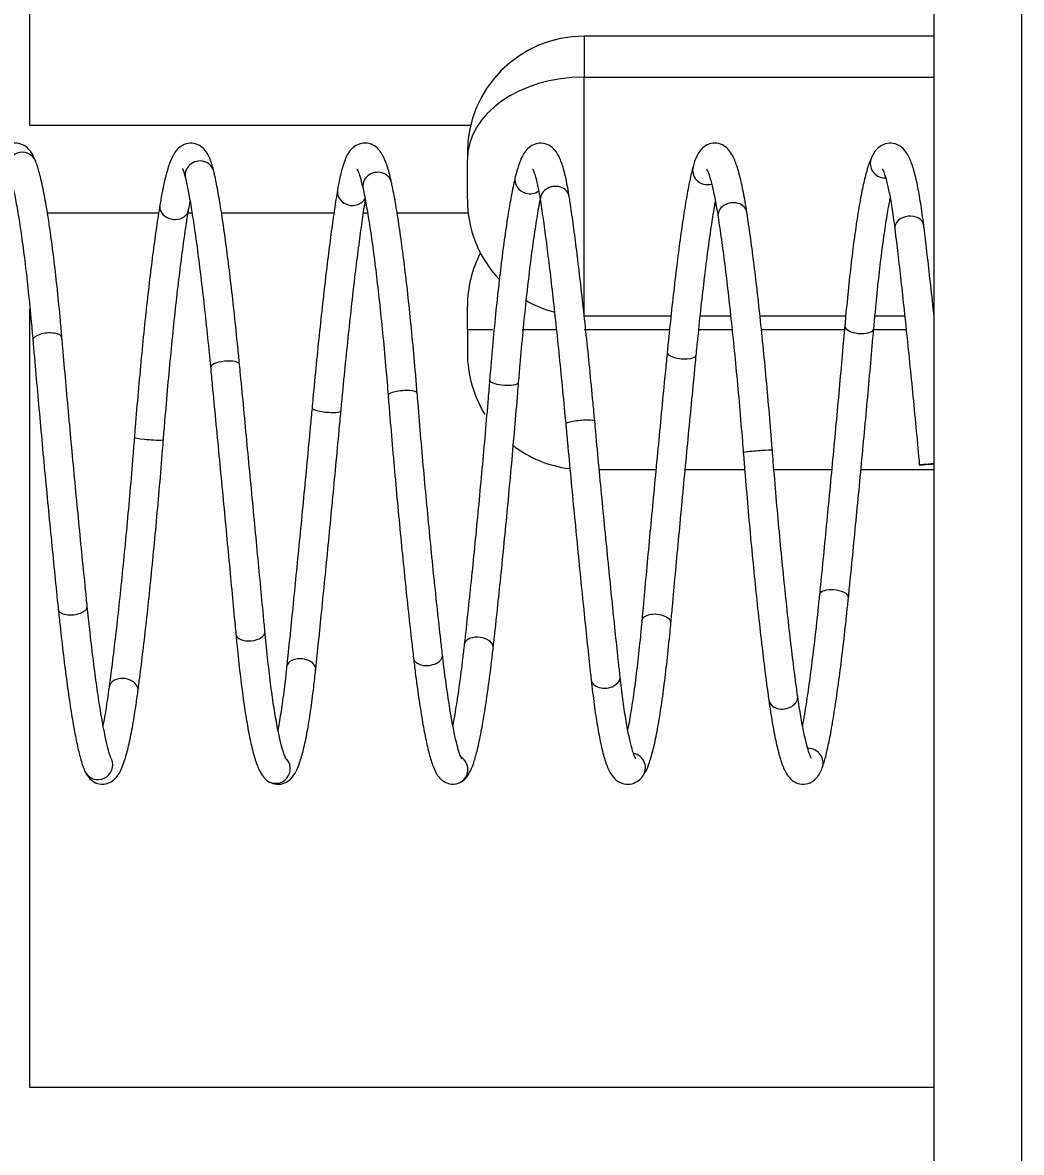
# Model space of a CAD drawing. Header units: millimetres. Extents: x 0 to 510, y 0 to 210.
# Drawn here: x 40.99 to 58.12, y 104.05 to 123.43 of the extents above; entities that cross this region are included whole.
import ezdxf

# ---------------------------------------------------------------- set-up
doc = ezdxf.new("R2010")
doc.units = ezdxf.units.MM
doc.layers.add('1', color=7, linetype='Continuous', true_color=0xffffff)
doc.styles.add('blockfont', font='simplex.shx')

# ---------------------------------------------------------------- blocks, each defined once
blk = doc.blocks.new('_U10')
at = {"layer": '1', "color": 35, "lineweight": 13}
for p, q in [((26.668, 110.617), (26.668, 91.844)), ((56.618, 96.665), (56.618, 91.844)), ((26.668, 93.844), (56.618, 93.844))]:
    blk.add_line(p, q, dxfattribs=at)
at = {"layer": '1', "color": 35, "lineweight": 18}
for points in [[(26.668, 93.844), (30.168, 94.782), (30.168, 92.906), (26.668, 93.844)], [(56.618, 93.844), (53.118, 92.906), (53.118, 94.782), (56.618, 93.844)]]:
    blk.add_solid(points, dxfattribs=at)
at = {"layer": '1', "color": 35, "linetype": 'Continuous', "lineweight": 13, "insert": (38.879, 94.464), "char_height": 3.5, "attachment_point": 7, "line_spacing_factor": 0.903614, "style": 'blockfont'}
blk.add_mtext('\\W1.2835;30', dxfattribs=at)

msp = doc.modelspace()

# ---------------------------------------------------------------- linework, layer by layer
at = {"layer": '1', "color": 155, "linetype": 'Continuous', "lineweight": 18}
for p, q in [((56.618, 157.665), (56.618, 96.665)), ((58.118, 157.665), (58.118, 96.665)), ((41.118, 121.665), (41.118, 125.229)), ((56.618, 123.201), (50.618, 123.201)), ((48.672, 121.665), (41.118, 121.665)), ((48.618, 121.201), (48.618, 121.084)), ((48.618, 120.401), (48.618, 121.084)), ((43.323, 120.165), (41.419, 120.165)), ((43.897, 120.165), (43.829, 120.165)), ((46.331, 120.165), (44.403, 120.165)), ((46.908, 120.165), (46.836, 120.165)), ((48.632, 120.165), (47.414, 120.165)), ((41.118, 105.165), (41.118, 118.523)), ((48.618, 118.165), (48.618, 118.565)), ((50.618, 118.401), (52.108, 118.401)), ((52.612, 118.401), (53.133, 118.401)), ((53.635, 118.401), (55.105, 118.401)), ((55.607, 118.401), (56.117, 118.401)), ((48.618, 118.165), (48.618, 117.765)), ((50.879, 115.765), (51.851, 115.765)), ((52.353, 115.765), (53.373, 115.765)), ((53.874, 115.765), (54.865, 115.765)), ((55.367, 115.765), (56.618, 115.765)), ((42.514, 110.797), (42.512, 110.802)), ((42.519, 110.794), (42.514, 110.798)), ((56.618, 105.165), (41.118, 105.165))]:
    msp.add_line(p, q, dxfattribs=at)
at = {"layer": '1', "color": 155, "linetype": 'Continuous', "lineweight": 13}
for p, q in [((50.618, 123.201), (50.618, 122.498)), ((50.618, 122.498), (56.618, 122.498)), ((50.618, 118.401), (50.618, 122.498)), ((43.784, 120.765), (43.784, 120.764)), ((46.829, 120.585), (46.829, 120.584)), ((49.871, 120.369), (49.871, 120.368)), ((52.917, 120.1), (52.917, 120.099)), ((48.618, 118.165), (49.048, 118.165)), ((49.557, 118.165), (50.138, 118.165)), ((50.618, 118.165), (52.084, 118.165)), ((52.587, 118.165), (53.158, 118.165)), ((53.661, 118.165), (55.084, 118.165)), ((55.586, 118.165), (56.142, 118.165)), ((41.168, 117.984), (41.168, 117.984)), ((44.214, 117.519), (44.214, 117.518)), ((47.259, 117.041), (47.259, 117.041)), ((50.304, 116.549), (50.304, 116.549)), ((53.349, 116.054), (53.349, 116.054)), ((41.603, 113.365), (41.603, 113.365)), ((44.649, 112.941), (44.649, 112.941)), ((49.061, 112.71), (49.061, 112.71)), ((47.695, 112.531), (47.695, 112.531)), ((50.74, 112.163), (50.74, 112.163)), ((42.97, 111.964), (42.97, 111.964)), ((42.06, 110.589), (42.061, 110.587)), ((45.174, 110.436), (45.174, 110.436)), ((48.445, 110.378), (48.445, 110.378))]:
    msp.add_line(p, q, dxfattribs=at)
at = {"layer": '1', "color": 155, "linetype": 'Continuous', "lineweight": 18}
for centre, start, end in [((50.618, 121.201), 90, 180), ((50.618, 120.401), 180, 223.0327), ((50.618, 118.565), 152.6766, 180), ((50.618, 120.401), 239.857, 255.0403), ((50.618, 117.765), 180, 211.8938), ((50.618, 117.765), 232.1339, 262.7775)]:
    msp.add_arc(centre, 2, start, end, dxfattribs=at)
at = {"layer": '1', "color": 155, "linetype": 'Continuous', "lineweight": 13}
for centre, major_axis, ratio, start_param, end_param in [((50.618, 121.084), (-2, 0), 0.707107, 4.712389, 6.283185), ((40.982, 120.965), (-0.234, -0.089), 0.967304, 3.14201, 6.281444), ((44.027, 120.823), (-0.243, -0.058), 0.941885, 3.13888, 6.283185), ((52.729, 120.893), (0.241, -0.066), 0.954826, 3.141635, 4.133592), ((55.774, 121.013), (0.226, -0.106), 0.976845, 3.141669, 3.729934), ((55.774, 121.013), (0.226, -0.106), 0.976845, 3.72993, 5.203925), ((47.073, 120.638), (-0.244, -0.053), 0.905055, 3.141186, 6.283185), ((49.683, 120.727), (0.243, -0.059), 0.92256, 3.141002, 4.676555), ((50.118, 120.407), (-0.247, -0.039), 0.863117, 3.141394, 6.283185), ((52.729, 120.893), (0.241, -0.066), 0.954826, 4.133592, 5.285674), ((46.638, 120.518), (0.247, -0.042), 0.883406, 3.141948, 5.183197), ((46.638, 120.518), (0.247, -0.042), 0.883406, 5.183197, 6.016603), ((49.683, 120.727), (0.243, -0.059), 0.92256, 4.676551, 5.62325), ((43.592, 120.265), (0.247, -0.041), 0.834976, 3.141459, 5.751437), ((43.592, 120.265), (0.247, -0.041), 0.834976, 5.751437, 6.279717), ((53.164, 120.139), (-0.247, -0.039), 0.81015, 3.140084, 6.283185), ((56.196, 119.921), (-0.248, -0.031), 0.770463, 3.141037, 6.267512), ((41.417, 118.005), (-0.249, -0.021), 0.407227, 3.1414, 6.283185), ((55.339, 118.211), (0.249, -0.022), 0.445554, 3.141109, 3.423166), ((55.339, 118.211), (0.249, -0.022), 0.445554, 3.423166, 6.28025), ((52.293, 117.754), (0.249, -0.024), 0.358103, 3.141986, 3.996992), ((52.293, 117.754), (0.249, -0.024), 0.358103, 3.996992, 6.283096), ((44.462, 117.543), (-0.249, -0.024), 0.317446, 3.141618, 6.283185), ((49.248, 117.28), (0.249, -0.02), 0.268926, 3.141434, 4.561724), ((47.508, 117.061), (-0.249, -0.02), 0.227801, 3.140566, 6.283185), ((49.248, 117.28), (0.249, -0.02), 0.268926, 4.56172, 6.280761), ((46.203, 116.794), (0.249, -0.023), 0.175883, 3.142834, 5.134012), ((46.203, 116.794), (0.249, -0.023), 0.175883, 5.134012, 6.282753), ((50.553, 116.572), (-0.249, -0.023), 0.133295, 3.141273, 6.283185), ((43.157, 116.299), (0.249, -0.02), 0.0826, 3.141813, 5.702019), ((43.157, 116.299), (0.249, -0.02), 0.0826, 5.702019, 6.281055), ((53.599, 116.074), (-0.249, -0.02), 0.040156, 3.140617, 6.283185), ((54.904, 113.591), (0.249, -0.025), 0.432014, 0.000078, 2.859911), ((41.852, 113.391), (-0.249, -0.026), 0.469503, 0, 3.141707), ((51.858, 113.151), (0.249, -0.023), 0.514727, 2.285607, 3.141199), ((51.858, 113.151), (0.249, -0.023), 0.514727, 0.000099, 2.285607), ((44.898, 112.964), (-0.249, -0.023), 0.551401, 0, 3.141561), ((48.813, 112.738), (0.248, -0.028), 0.593901, 1.727868, 3.138738), ((48.813, 112.738), (0.248, -0.028), 0.593901, 0, 1.727871), ((45.768, 112.351), (0.249, -0.026), 0.666858, 1.153036, 3.138719), ((45.768, 112.351), (0.249, -0.026), 0.666858, 0.000467, 1.153036), ((47.943, 112.56), (-0.248, -0.029), 0.626996, 0, 3.143647), ((42.722, 111.997), (0.248, -0.033), 0.734354, 0.603592, 3.137877), ((42.722, 111.997), (0.248, -0.033), 0.734354, 0, 0.603593), ((50.988, 112.19), (-0.249, -0.027), 0.698514, 0, 3.142015), ((54.034, 111.848), (-0.248, -0.035), 0.761905, 0.000051, 3.143508), ((51.423, 110.651), (0.196, -0.155), 0.989251, 0.000148, 2.04444), ((54.469, 110.734), (0.234, -0.087), 0.974641, 0.000038, 1.975707), ((42.287, 110.693), (-0.227, -0.106), 0.982831, 0, 3.134313), ((45.333, 110.63), (-0.159, -0.193), 0.993114, 0, 3.141583), ((48.378, 110.619), (0.067, -0.241), 0.996719, 0, 2.310312)]:
    msp.add_ellipse(centre, major_axis=major_axis, ratio=ratio, start_param=start_param, end_param=end_param, dxfattribs=at)
at = {"layer": '1', "color": 155, "linetype": 'Continuous', "lineweight": 18}
for centre, major_axis, ratio, start_param, end_param in [((56.618, 115.865), (-0.249, -0.023), 0.001564, 4.712194, 6.283185), ((56.618, 115.865), (-0.249, -0.023), 0.001564, 0, 1.570699), ((54.904, 113.591), (0.249, -0.025), 0.432014, 2.859911, 3.140595)]:
    msp.add_ellipse(centre, major_axis=major_axis, ratio=ratio, start_param=start_param, end_param=end_param, dxfattribs=at)
for points, knots in [([(41.215, 121.054), (41.204, 121.086), (41.173, 121.154), (41.12, 121.241), (41.029, 121.326), (40.892, 121.377), (40.741, 121.35), (40.641, 121.276), (40.574, 121.19), (40.511, 121.066), (40.452, 120.883), (40.391, 120.615), (40.341, 120.321), (40.311, 120.101), (40.299, 120.005)], [0, 0, 0, 0, 0.066009, 0.144944, 0.203352, 0.25883, 0.318177, 0.373533, 0.434942, 0.519329, 0.65529, 0.778267, 0.90815, 1, 1, 1, 1]), ([(44.271, 120.881), (44.262, 120.919), (44.229, 121.036), (44.183, 121.161), (44.094, 121.282), (43.973, 121.359), (43.822, 121.37), (43.7, 121.314), (43.622, 121.237), (43.56, 121.14), (43.502, 121.001), (43.439, 120.785), (43.386, 120.54), (43.356, 120.365), (43.346, 120.306)], [0, 0, 0, 0, 0.065448, 0.206223, 0.28162, 0.336581, 0.390557, 0.445404, 0.500772, 0.569806, 0.674867, 0.801574, 0.936031, 1, 1, 1, 1]), ([(47.317, 120.691), (47.307, 120.738), (47.275, 120.872), (47.221, 121.049), (47.154, 121.19), (47.066, 121.296), (46.943, 121.366), (46.791, 121.369), (46.671, 121.307), (46.595, 121.226), (46.536, 121.124), (46.481, 120.977), (46.432, 120.783), (46.402, 120.626), (46.391, 120.559)], [0, 0, 0, 0, 0.065142, 0.196233, 0.31493, 0.38627, 0.442232, 0.497196, 0.553061, 0.609759, 0.680868, 0.789332, 0.91545, 1, 1, 1, 1]), ([(50.365, 120.446), (50.357, 120.501), (50.33, 120.658), (50.282, 120.881), (50.224, 121.068), (50.16, 121.197), (50.081, 121.292), (49.962, 121.362), (49.81, 121.369), (49.689, 121.309), (49.612, 121.229), (49.549, 121.127), (49.495, 120.989), (49.457, 120.857), (49.44, 120.786)], [0, 0, 0, 0, 0.065087, 0.192731, 0.323771, 0.41848, 0.485509, 0.54173, 0.59693, 0.65305, 0.710061, 0.781632, 0.890825, 1, 1, 1, 1]), ([(53.411, 120.177), (53.401, 120.241), (53.371, 120.419), (53.321, 120.679), (53.256, 120.931), (53.195, 121.1), (53.13, 121.217), (53.055, 121.302), (52.936, 121.367), (52.784, 121.368), (52.667, 121.304), (52.595, 121.223), (52.537, 121.117), (52.501, 121.023), (52.487, 120.959)], [0, 0, 0, 0, 0.064919, 0.190485, 0.317596, 0.449355, 0.529007, 0.59251, 0.646904, 0.700387, 0.754619, 0.809487, 0.878139, 1, 1, 1, 1]), ([(56.444, 119.952), (56.435, 120.021), (56.41, 120.216), (56.364, 120.504), (56.306, 120.789), (56.24, 121.02), (56.174, 121.172), (56.083, 121.288), (55.961, 121.361), (55.809, 121.37), (55.686, 121.31), (55.608, 121.23), (55.571, 121.167), (55.551, 121.127), (55.547, 121.119)], [0, 0, 0, 0, 0.067032, 0.196126, 0.326312, 0.45936, 0.600551, 0.678244, 0.736253, 0.79305, 0.850974, 0.909264, 0.981535, 1, 1, 1, 1]), ([(41.666, 118.027), (41.658, 118.125), (41.633, 118.406), (41.589, 118.852), (41.534, 119.342), (41.477, 119.786), (41.418, 120.18), (41.358, 120.518), (41.296, 120.799), (41.249, 120.962), (41.221, 121.04), (41.215, 121.054)], [0, 0, 0, 0, 0.066955, 0.194515, 0.322232, 0.450156, 0.578417, 0.707268, 0.837254, 0.969692, 1, 1, 1, 1]), ([(52.487, 120.959), (52.478, 120.925), (52.45, 120.814), (52.403, 120.59), (52.346, 120.259), (52.287, 119.875), (52.229, 119.441), (52.17, 118.961), (52.113, 118.449), (52.071, 118.047), (52.049, 117.823), (52.045, 117.778)], [0, 0, 0, 0, 0.067371, 0.20412, 0.335713, 0.46509, 0.593573, 0.721619, 0.849425, 0.970333, 1, 1, 1, 1]), ([(55.547, 121.119), (55.534, 121.091), (55.497, 121), (55.445, 120.823), (55.383, 120.551), (55.323, 120.219), (55.263, 119.825), (55.206, 119.382), (55.153, 118.903), (55.115, 118.511), (55.094, 118.286), (55.09, 118.232)], [0, 0, 0, 0, 0.067781, 0.198928, 0.324159, 0.456319, 0.585923, 0.714399, 0.842313, 0.963082, 1, 1, 1, 1]), ([(40.748, 120.876), (40.756, 120.856), (40.778, 120.793), (40.819, 120.642), (40.87, 120.404), (40.925, 120.097), (40.98, 119.726), (41.036, 119.298), (41.089, 118.822), (41.133, 118.376), (41.159, 118.09), (41.168, 117.984)], [0, 0, 0, 0, 0.066752, 0.17757, 0.29585, 0.41912, 0.544724, 0.671486, 0.798863, 0.926589, 1, 1, 1, 1]), ([(43.731, 120.93), (43.731, 120.93), (43.732, 120.928), (43.743, 120.905), (43.765, 120.841), (43.779, 120.784), (43.784, 120.765)], [0, 0, 0, 0, 0.045003, 0.383351, 0.804389, 1, 1, 1, 1]), ([(43.784, 120.765), (43.792, 120.732), (43.815, 120.631), (43.856, 120.419), (43.907, 120.108), (43.962, 119.735), (44.019, 119.306), (44.076, 118.829), (44.134, 118.311), (44.18, 117.866), (44.206, 117.598), (44.214, 117.519)], [0, 0, 0, 0, 0.066854, 0.188234, 0.312342, 0.438299, 0.565117, 0.692379, 0.819889, 0.947547, 1, 1, 1, 1]), ([(44.711, 117.566), (44.702, 117.668), (44.673, 117.96), (44.625, 118.427), (44.566, 118.947), (44.507, 119.427), (44.449, 119.859), (44.393, 120.24), (44.338, 120.564), (44.297, 120.765), (44.275, 120.86), (44.271, 120.881)], [0, 0, 0, 0, 0.066963, 0.194455, 0.32205, 0.449744, 0.577593, 0.705701, 0.834269, 0.963749, 1, 1, 1, 1]), ([(46.723, 120.924), (46.724, 120.924), (46.725, 120.922), (46.738, 120.9), (46.77, 120.817), (46.802, 120.701), (46.822, 120.612), (46.829, 120.585)], [0, 0, 0, 0, 0.028547, 0.254447, 0.534297, 0.863246, 1, 1, 1, 1]), ([(49.44, 120.786), (49.43, 120.743), (49.399, 120.608), (49.349, 120.345), (49.288, 119.972), (49.229, 119.548), (49.17, 119.076), (49.114, 118.564), (49.061, 118.025), (49.023, 117.597), (49.003, 117.356), (48.999, 117.3)], [0, 0, 0, 0, 0.067308, 0.200029, 0.330277, 0.459196, 0.587484, 0.715433, 0.843186, 0.964082, 1, 1, 1, 1]), ([(49.735, 120.924), (49.735, 120.924), (49.745, 120.907), (49.774, 120.833), (49.812, 120.693), (49.846, 120.525), (49.865, 120.405), (49.871, 120.369)], [0, 0, 0, 0, 0.164976, 0.371379, 0.616271, 0.888186, 1, 1, 1, 1]), ([(52.719, 120.925), (52.719, 120.925), (52.726, 120.913), (52.753, 120.853), (52.793, 120.726), (52.841, 120.527), (52.883, 120.306), (52.909, 120.151), (52.917, 120.1)], [0, 0, 0, 0, 0.105422, 0.263016, 0.453007, 0.666676, 0.893703, 1, 1, 1, 1]), ([(55.732, 120.922), (55.732, 120.922), (55.734, 120.92), (55.749, 120.892), (55.783, 120.802), (55.825, 120.643), (55.872, 120.411), (55.914, 120.15), (55.939, 119.964), (55.948, 119.89)], [0, 0, 0, 0, 0.027424, 0.150744, 0.302941, 0.480501, 0.674591, 0.877484, 1, 1, 1, 1]), ([(46.829, 120.585), (46.838, 120.542), (46.865, 120.411), (46.911, 120.153), (46.967, 119.789), (47.025, 119.369), (47.081, 118.898), (47.137, 118.385), (47.191, 117.836), (47.231, 117.381), (47.253, 117.113), (47.259, 117.041)], [0, 0, 0, 0, 0.066972, 0.190896, 0.31636, 0.442978, 0.57019, 0.697736, 0.825478, 0.953341, 1, 1, 1, 1]), ([(47.757, 117.081), (47.749, 117.186), (47.724, 117.487), (47.68, 117.974), (47.625, 118.524), (47.569, 119.039), (47.51, 119.512), (47.451, 119.937), (47.392, 120.31), (47.347, 120.549), (47.322, 120.666), (47.317, 120.691)], [0, 0, 0, 0, 0.067063, 0.194728, 0.322489, 0.450336, 0.578316, 0.706511, 0.835063, 0.964262, 1, 1, 1, 1]), ([(46.391, 120.559), (46.383, 120.509), (46.357, 120.353), (46.313, 120.055), (46.258, 119.646), (46.201, 119.188), (46.143, 118.686), (46.084, 118.147), (46.026, 117.578), (45.983, 117.129), (45.959, 116.873), (45.954, 116.817)], [0, 0, 0, 0, 0.067183, 0.196509, 0.325137, 0.453317, 0.581261, 0.709072, 0.836801, 0.96448, 1, 1, 1, 1]), ([(46.452, 116.771), (46.461, 116.876), (46.49, 117.179), (46.538, 117.671), (46.596, 118.229), (46.654, 118.755), (46.711, 119.241), (46.767, 119.681), (46.82, 120.066), (46.853, 120.284), (46.869, 120.382)], [0, 0, 0, 0, 0.070051, 0.203341, 0.336654, 0.469915, 0.603094, 0.736142, 0.868976, 1, 1, 1, 1]), ([(49.497, 117.26), (49.506, 117.363), (49.53, 117.658), (49.573, 118.132), (49.627, 118.663), (49.683, 119.156), (49.74, 119.602), (49.798, 119.996), (49.84, 120.248), (49.863, 120.371), (49.868, 120.395)], [0, 0, 0, 0, 0.077834, 0.225883, 0.373908, 0.521794, 0.669461, 0.816774, 0.963478, 1, 1, 1, 1]), ([(50.802, 116.595), (50.792, 116.701), (50.764, 117.007), (50.716, 117.507), (50.657, 118.078), (50.599, 118.62), (50.541, 119.125), (50.485, 119.588), (50.431, 120.001), (50.391, 120.276), (50.37, 120.415), (50.365, 120.446)], [0, 0, 0, 0, 0.067022, 0.194579, 0.322204, 0.449864, 0.577576, 0.705373, 0.833306, 0.961467, 1, 1, 1, 1]), ([(55.588, 118.189), (55.596, 118.284), (55.621, 118.556), (55.664, 118.983), (55.718, 119.446), (55.773, 119.859), (55.824, 120.182), (55.856, 120.356), (55.869, 120.422)], [0, 0, 0, 0, 0.100807, 0.292343, 0.483705, 0.674634, 0.864838, 1, 1, 1, 1]), ([(43.346, 120.306), (43.336, 120.247), (43.307, 120.066), (43.258, 119.73), (43.199, 119.28), (43.14, 118.785), (43.082, 118.252), (43.026, 117.687), (42.972, 117.098), (42.933, 116.637), (42.913, 116.376), (42.908, 116.318)], [0, 0, 0, 0, 0.067179, 0.196153, 0.324618, 0.452722, 0.580622, 0.708399, 0.836101, 0.963759, 1, 1, 1, 1]), ([(43.406, 116.279), (43.415, 116.386), (43.44, 116.693), (43.483, 117.197), (43.537, 117.776), (43.593, 118.329), (43.65, 118.847), (43.708, 119.324), (43.766, 119.753), (43.809, 120.042), (43.833, 120.19), (43.839, 120.224)], [0, 0, 0, 0, 0.067127, 0.194863, 0.322624, 0.450339, 0.577978, 0.7055, 0.832835, 0.959862, 1, 1, 1, 1]), ([(49.871, 120.369), (49.879, 120.316), (49.904, 120.155), (49.946, 119.851), (50, 119.436), (50.056, 118.97), (50.113, 118.462), (50.171, 117.917), (50.229, 117.344), (50.273, 116.882), (50.298, 116.616), (50.304, 116.549)], [0, 0, 0, 0, 0.066982, 0.193283, 0.32012, 0.447352, 0.574797, 0.702366, 0.83001, 0.957701, 1, 1, 1, 1]), ([(52.542, 117.73), (52.552, 117.829), (52.58, 118.114), (52.628, 118.568), (52.686, 119.068), (52.744, 119.524), (52.801, 119.93), (52.843, 120.198), (52.866, 120.333), (52.872, 120.364)], [0, 0, 0, 0, 0.090271, 0.261943, 0.433571, 0.605012, 0.776147, 0.946762, 1, 1, 1, 1]), ([(52.917, 120.1), (52.926, 120.038), (52.954, 119.853), (53.002, 119.511), (53.059, 119.054), (53.117, 118.553), (53.174, 118.014), (53.23, 117.445), (53.284, 116.853), (53.323, 116.386), (53.344, 116.118), (53.349, 116.054)], [0, 0, 0, 0, 0.06707, 0.193774, 0.320906, 0.448366, 0.576015, 0.70378, 0.831615, 0.959493, 1, 1, 1, 1]), ([(53.848, 116.093), (53.839, 116.201), (53.815, 116.511), (53.771, 117.022), (53.716, 117.614), (53.66, 118.182), (53.602, 118.719), (53.543, 119.218), (53.485, 119.674), (53.44, 119.983), (53.416, 120.142), (53.411, 120.177)], [0, 0, 0, 0, 0.067112, 0.194835, 0.322624, 0.450443, 0.578315, 0.706269, 0.834352, 0.962644, 1, 1, 1, 1]), ([(55.948, 119.89), (55.956, 119.822), (55.981, 119.619), (56.025, 119.248), (56.079, 118.762), (56.135, 118.236), (56.193, 117.677), (56.251, 117.093), (56.308, 116.503), (56.347, 116.083), (56.367, 115.866), (56.369, 115.842)], [0, 0, 0, 0, 0.06924, 0.200677, 0.332302, 0.464047, 0.595863, 0.727723, 0.859609, 0.984591, 1, 1, 1, 1]), ([(56.618, 118.425), (56.614, 118.46), (56.591, 118.674), (56.55, 119.049), (56.498, 119.51), (56.463, 119.799), (56.446, 119.938), (56.444, 119.952)], [0, 0, 0, 0, 0.061318, 0.368379, 0.67557, 0.967071, 1, 1, 1, 1]), ([(55.086, 118.188), (55.079, 118.107), (55.055, 117.84), (55.013, 117.37), (54.959, 116.775), (54.903, 116.167), (54.845, 115.556), (54.787, 114.949), (54.729, 114.356), (54.685, 113.914), (54.661, 113.673), (54.655, 113.617)], [0, 0, 0, 0, 0.057481, 0.186395, 0.315372, 0.444358, 0.573349, 0.702341, 0.831329, 0.96031, 1, 1, 1, 1]), ([(55.153, 113.566), (55.162, 113.663), (55.191, 113.947), (55.239, 114.434), (55.297, 115.032), (55.356, 115.642), (55.413, 116.253), (55.469, 116.86), (55.523, 117.453), (55.562, 117.892), (55.583, 118.133), (55.588, 118.189)], [0, 0, 0, 0, 0.067066, 0.194711, 0.322396, 0.450075, 0.577751, 0.705427, 0.833106, 0.960792, 1, 1, 1, 1]), ([(41.168, 117.984), (41.176, 117.886), (41.201, 117.599), (41.245, 117.106), (41.299, 116.504), (41.355, 115.893), (41.413, 115.282), (41.471, 114.678), (41.53, 114.09), (41.573, 113.656), (41.598, 113.42), (41.603, 113.365)], [0, 0, 0, 0, 0.067091, 0.194784, 0.322516, 0.450241, 0.577963, 0.705686, 0.833414, 0.961153, 1, 1, 1, 1]), ([(42.101, 113.416), (42.091, 113.511), (42.063, 113.788), (42.014, 114.267), (41.956, 114.858), (41.898, 115.463), (41.841, 116.074), (41.785, 116.683), (41.731, 117.281), (41.692, 117.726), (41.671, 117.97), (41.666, 118.027)], [0, 0, 0, 0, 0.067084, 0.194723, 0.322429, 0.450148, 0.577875, 0.705604, 0.83333, 0.961047, 1, 1, 1, 1]), ([(52.045, 117.778), (52.035, 117.678), (52.006, 117.385), (51.958, 116.885), (51.9, 116.279), (51.842, 115.666), (51.784, 115.057), (51.728, 114.459), (51.674, 113.88), (51.635, 113.456), (51.614, 113.227), (51.61, 113.174)], [0, 0, 0, 0, 0.067121, 0.194859, 0.322646, 0.450432, 0.578217, 0.706002, 0.833791, 0.961584, 1, 1, 1, 1]), ([(52.107, 113.129), (52.116, 113.22), (52.141, 113.491), (52.184, 113.961), (52.238, 114.545), (52.295, 115.146), (52.352, 115.756), (52.411, 116.368), (52.469, 116.972), (52.513, 117.424), (52.537, 117.673), (52.542, 117.73)], [0, 0, 0, 0, 0.067118, 0.194837, 0.322613, 0.450395, 0.578181, 0.705969, 0.833756, 0.961541, 1, 1, 1, 1]), ([(44.214, 117.519), (44.223, 117.417), (44.252, 117.12), (44.3, 116.616), (44.358, 116.006), (44.417, 115.395), (44.474, 114.789), (44.53, 114.198), (44.584, 113.628), (44.623, 113.215), (44.644, 112.992), (44.649, 112.941)], [0, 0, 0, 0, 0.067133, 0.194891, 0.322702, 0.450513, 0.578324, 0.706135, 0.833945, 0.961752, 1, 1, 1, 1]), ([(45.146, 112.988), (45.138, 113.077), (45.113, 113.341), (45.07, 113.802), (45.015, 114.377), (44.959, 114.972), (44.901, 115.58), (44.843, 116.192), (44.785, 116.8), (44.741, 117.257), (44.717, 117.509), (44.711, 117.566)], [0, 0, 0, 0, 0.067134, 0.194899, 0.322713, 0.450525, 0.578336, 0.706147, 0.833957, 0.961768, 1, 1, 1, 1]), ([(48.999, 117.3), (48.991, 117.197), (48.966, 116.897), (48.923, 116.388), (48.868, 115.778), (48.812, 115.169), (48.754, 114.57), (48.696, 113.989), (48.638, 113.434), (48.595, 113.032), (48.57, 112.816), (48.565, 112.766)], [0, 0, 0, 0, 0.067064, 0.194682, 0.322361, 0.450046, 0.577726, 0.705392, 0.833034, 0.960638, 1, 1, 1, 1]), ([(48.191, 112.589), (48.181, 112.672), (48.153, 112.918), (48.105, 113.352), (48.047, 113.902), (47.989, 114.479), (47.932, 115.076), (47.876, 115.684), (47.822, 116.295), (47.783, 116.761), (47.762, 117.02), (47.757, 117.081)], [0, 0, 0, 0, 0.067074, 0.194574, 0.322192, 0.44987, 0.577585, 0.705322, 0.83307, 0.960819, 1, 1, 1, 1]), ([(49.061, 112.71), (49.071, 112.796), (49.1, 113.051), (49.148, 113.499), (49.206, 114.063), (49.265, 114.651), (49.322, 115.255), (49.378, 115.867), (49.432, 116.478), (49.471, 116.942), (49.492, 117.2), (49.497, 117.26)], [0, 0, 0, 0, 0.067078, 0.194821, 0.322563, 0.450266, 0.577947, 0.705615, 0.83328, 0.960947, 1, 1, 1, 1]), ([(47.259, 117.041), (47.267, 116.936), (47.292, 116.632), (47.335, 116.118), (47.39, 115.506), (47.446, 114.897), (47.504, 114.302), (47.562, 113.727), (47.621, 113.181), (47.665, 112.788), (47.689, 112.579), (47.695, 112.531)], [0, 0, 0, 0, 0.067089, 0.194768, 0.322492, 0.450216, 0.577947, 0.705693, 0.833466, 0.961284, 1, 1, 1, 1]), ([(45.954, 116.817), (45.944, 116.712), (45.916, 116.405), (45.867, 115.89), (45.809, 115.28), (45.751, 114.677), (45.693, 114.091), (45.637, 113.529), (45.584, 112.999), (45.545, 112.622), (45.524, 112.423), (45.519, 112.377)], [0, 0, 0, 0, 0.067126, 0.194871, 0.322668, 0.450465, 0.578257, 0.706041, 0.833811, 0.961561, 1, 1, 1, 1]), ([(46.016, 112.325), (46.025, 112.405), (46.05, 112.642), (46.093, 113.065), (46.147, 113.603), (46.204, 114.172), (46.262, 114.764), (46.32, 115.369), (46.378, 115.982), (46.422, 116.45), (46.446, 116.711), (46.452, 116.771)], [0, 0, 0, 0, 0.067132, 0.194945, 0.322779, 0.450591, 0.57839, 0.706181, 0.833968, 0.961755, 1, 1, 1, 1]), ([(50.304, 116.549), (50.314, 116.443), (50.343, 116.134), (50.391, 115.618), (50.449, 115.009), (50.507, 114.411), (50.565, 113.832), (50.621, 113.281), (50.675, 112.764), (50.714, 112.399), (50.735, 112.206), (50.74, 112.163)], [0, 0, 0, 0, 0.067126, 0.194872, 0.322668, 0.450468, 0.578273, 0.706091, 0.833926, 0.961791, 1, 1, 1, 1]), ([(51.237, 112.217), (51.228, 112.294), (51.204, 112.521), (51.16, 112.929), (51.106, 113.453), (51.05, 114.009), (50.992, 114.592), (50.934, 115.192), (50.876, 115.802), (50.832, 116.271), (50.808, 116.534), (50.802, 116.595)], [0, 0, 0, 0, 0.067118, 0.19474, 0.322459, 0.45022, 0.578006, 0.705808, 0.833619, 0.961434, 1, 1, 1, 1]), ([(42.908, 116.318), (42.9, 116.212), (42.875, 115.903), (42.832, 115.389), (42.778, 114.785), (42.721, 114.197), (42.664, 113.632), (42.606, 113.098), (42.548, 112.603), (42.504, 112.255), (42.48, 112.073), (42.474, 112.03)], [0, 0, 0, 0, 0.067079, 0.194733, 0.322437, 0.450125, 0.577782, 0.705391, 0.832922, 0.960333, 1, 1, 1, 1]), ([(42.97, 111.964), (42.98, 112.037), (43.008, 112.255), (43.057, 112.648), (43.116, 113.158), (43.174, 113.704), (43.232, 114.279), (43.288, 114.874), (43.342, 115.482), (43.381, 115.953), (43.402, 116.218), (43.406, 116.279)], [0, 0, 0, 0, 0.067106, 0.195179, 0.323117, 0.450924, 0.578652, 0.706332, 0.833983, 0.961621, 1, 1, 1, 1]), ([(53.349, 116.054), (53.358, 115.947), (53.383, 115.635), (53.426, 115.12), (53.481, 114.519), (53.537, 113.934), (53.595, 113.376), (53.654, 112.851), (53.712, 112.365), (53.756, 112.028), (53.781, 111.853), (53.786, 111.813)], [0, 0, 0, 0, 0.067075, 0.194725, 0.322433, 0.450157, 0.577915, 0.705727, 0.833624, 0.961654, 1, 1, 1, 1]), ([(54.281, 111.883), (54.272, 111.952), (54.243, 112.156), (54.196, 112.529), (54.138, 113.017), (54.08, 113.545), (54.023, 114.105), (53.967, 114.69), (53.913, 115.291), (53.874, 115.762), (53.853, 116.029), (53.848, 116.093)], [0, 0, 0, 0, 0.067044, 0.194083, 0.321398, 0.448914, 0.576549, 0.704259, 0.832014, 0.959794, 1, 1, 1, 1]), ([(42.514, 110.798), (42.509, 110.808), (42.495, 110.842), (42.462, 110.948), (42.419, 111.128), (42.368, 111.382), (42.314, 111.705), (42.257, 112.089), (42.2, 112.528), (42.147, 112.976), (42.115, 113.281), (42.101, 113.416)], [0, 0, 0, 0, 0.066668, 0.165215, 0.277339, 0.397892, 0.522307, 0.648498, 0.77556, 0.903086, 1, 1, 1, 1]), ([(54.651, 113.574), (54.642, 113.492), (54.616, 113.232), (54.569, 112.815), (54.511, 112.344), (54.454, 111.923), (54.404, 111.603), (54.375, 111.432), (54.364, 111.371)], [0, 0, 0, 0, 0.088385, 0.286325, 0.484152, 0.68165, 0.878596, 1, 1, 1, 1]), ([(54.703, 110.647), (54.713, 110.676), (54.743, 110.765), (54.791, 110.949), (54.849, 111.234), (54.908, 111.583), (54.967, 111.983), (55.027, 112.433), (55.084, 112.918), (55.126, 113.305), (55.148, 113.522), (55.153, 113.566)], [0, 0, 0, 0, 0.067625, 0.196169, 0.332321, 0.463245, 0.592372, 0.720726, 0.848685, 0.969622, 1, 1, 1, 1]), ([(41.603, 113.365), (41.613, 113.27), (41.642, 113), (41.69, 112.574), (41.749, 112.113), (41.808, 111.701), (41.867, 111.343), (41.925, 111.042), (41.985, 110.794), (42.028, 110.661), (42.057, 110.595), (42.061, 110.587)], [0, 0, 0, 0, 0.066876, 0.194312, 0.321917, 0.449754, 0.577985, 0.706945, 0.837439, 0.979496, 1, 1, 1, 1]), ([(51.61, 113.174), (51.601, 113.083), (51.577, 112.824), (51.534, 112.422), (51.48, 111.993), (51.425, 111.619), (51.387, 111.405), (51.368, 111.308), (51.367, 111.304)], [0, 0, 0, 0, 0.115789, 0.335611, 0.555111, 0.77388, 0.991375, 1, 1, 1, 1]), ([(51.62, 110.496), (51.64, 110.523), (51.689, 110.599), (51.743, 110.739), (51.807, 110.96), (51.869, 111.254), (51.931, 111.613), (51.988, 112.021), (52.043, 112.476), (52.082, 112.856), (52.103, 113.079), (52.107, 113.129)], [0, 0, 0, 0, 0.068581, 0.182662, 0.311978, 0.449112, 0.580183, 0.709082, 0.837027, 0.96448, 1, 1, 1, 1]), ([(44.649, 112.941), (44.657, 112.851), (44.682, 112.595), (44.726, 112.197), (44.781, 111.773), (44.839, 111.402), (44.9, 111.087), (44.963, 110.828), (45.026, 110.65), (45.085, 110.529), (45.145, 110.464), (45.174, 110.436)], [0, 0, 0, 0, 0.066593, 0.193664, 0.321006, 0.448804, 0.577427, 0.707726, 0.842123, 0.932369, 1, 1, 1, 1]), ([(45.509, 110.804), (45.509, 110.804), (45.51, 110.805), (45.498, 110.822), (45.468, 110.898), (45.425, 111.039), (45.376, 111.254), (45.323, 111.541), (45.269, 111.894), (45.217, 112.306), (45.176, 112.681), (45.153, 112.916), (45.146, 112.988)], [0, 0, 0, 0, 0.003385, 0.076897, 0.170808, 0.282425, 0.406266, 0.536689, 0.670335, 0.805577, 0.941657, 1, 1, 1, 1]), ([(48.565, 112.766), (48.555, 112.681), (48.527, 112.44), (48.479, 112.07), (48.423, 111.689), (48.386, 111.475), (48.368, 111.379)], [0, 0, 0, 0, 0.151479, 0.438793, 0.725506, 1, 1, 1, 1]), ([(48.445, 110.378), (48.49, 110.396), (48.563, 110.433), (48.626, 110.51), (48.679, 110.602), (48.732, 110.74), (48.792, 110.957), (48.854, 111.248), (48.915, 111.602), (48.975, 112.007), (49.024, 112.385), (49.052, 112.628), (49.061, 112.71)], [0, 0, 0, 0, 0.054235, 0.105797, 0.175476, 0.289438, 0.417132, 0.552573, 0.682379, 0.810204, 0.937166, 1, 1, 1, 1]), ([(47.695, 112.531), (47.704, 112.447), (47.733, 112.209), (47.782, 111.846), (47.842, 111.466), (47.902, 111.142), (47.963, 110.876), (48.027, 110.672), (48.085, 110.543), (48.164, 110.443), (48.272, 110.374), (48.381, 110.363), (48.435, 110.375), (48.445, 110.378)], [0, 0, 0, 0, 0.065588, 0.190876, 0.316509, 0.442796, 0.570381, 0.701031, 0.823562, 0.88805, 0.938858, 0.988698, 1, 1, 1, 1]), ([(48.521, 110.8), (48.521, 110.8), (48.514, 110.811), (48.49, 110.868), (48.451, 110.991), (48.404, 111.187), (48.351, 111.456), (48.296, 111.793), (48.242, 112.174), (48.207, 112.452), (48.191, 112.589)], [0, 0, 0, 0, 0.062416, 0.161153, 0.282068, 0.418934, 0.564517, 0.714283, 0.86605, 1, 1, 1, 1]), ([(45.174, 110.436), (45.206, 110.408), (45.275, 110.37), (45.429, 110.358), (45.549, 110.417), (45.626, 110.495), (45.688, 110.594), (45.747, 110.736), (45.81, 110.956), (45.872, 111.252), (45.93, 111.611), (45.978, 111.974), (46.006, 112.223), (46.016, 112.325)], [0, 0, 0, 0, 0.055919, 0.110597, 0.166109, 0.222405, 0.292995, 0.40084, 0.527938, 0.662727, 0.791175, 0.917348, 1, 1, 1, 1]), ([(45.519, 112.377), (45.511, 112.298), (45.486, 112.078), (45.444, 111.745), (45.401, 111.473), (45.376, 111.335), (45.369, 111.296)], [0, 0, 0, 0, 0.179624, 0.519348, 0.857645, 1, 1, 1, 1]), ([(50.74, 112.163), (50.748, 112.085), (50.774, 111.867), (50.818, 111.536), (50.875, 111.199), (50.935, 110.919), (51.003, 110.692), (51.07, 110.545), (51.168, 110.43), (51.296, 110.363), (51.448, 110.365), (51.558, 110.428), (51.604, 110.472), (51.62, 110.496)], [0, 0, 0, 0, 0.065187, 0.190103, 0.315615, 0.442439, 0.57222, 0.710646, 0.78311, 0.838898, 0.893785, 0.949483, 1, 1, 1, 1]), ([(51.504, 110.808), (51.504, 110.808), (51.5, 110.815), (51.478, 110.86), (51.44, 110.971), (51.395, 111.153), (51.345, 111.409), (51.296, 111.729), (51.26, 112.012), (51.241, 112.181), (51.237, 112.217)], [0, 0, 0, 0, 0.054039, 0.164573, 0.299183, 0.452856, 0.61796, 0.788915, 0.955004, 1, 1, 1, 1]), ([(42.061, 110.587), (42.071, 110.557), (42.105, 110.504), (42.178, 110.422), (42.306, 110.359), (42.46, 110.374), (42.564, 110.442), (42.63, 110.519), (42.689, 110.625), (42.747, 110.781), (42.81, 111.02), (42.873, 111.325), (42.926, 111.65), (42.958, 111.873), (42.97, 111.964)], [0, 0, 0, 0, 0.067117, 0.122254, 0.17455, 0.231337, 0.283124, 0.339053, 0.414269, 0.53704, 0.661393, 0.792962, 0.919994, 1, 1, 1, 1]), ([(42.474, 112.03), (42.465, 111.959), (42.437, 111.761), (42.402, 111.543), (42.377, 111.405), (42.37, 111.371)], [0, 0, 0, 0, 0.282126, 0.81416, 1, 1, 1, 1]), ([(54.518, 110.806), (54.518, 110.806), (54.512, 110.816), (54.487, 110.871), (54.448, 110.992), (54.4, 111.186), (54.348, 111.449), (54.308, 111.696), (54.286, 111.848), (54.281, 111.883)], [0, 0, 0, 0, 0.081165, 0.213804, 0.374963, 0.557323, 0.751717, 0.94429, 1, 1, 1, 1]), ([(53.786, 111.813), (53.796, 111.743), (53.825, 111.546), (53.875, 111.254), (53.937, 110.965), (54.003, 110.731), (54.067, 110.577), (54.144, 110.465), (54.248, 110.386), (54.393, 110.354), (54.531, 110.401), (54.615, 110.479), (54.666, 110.558), (54.693, 110.616), (54.703, 110.647)], [0, 0, 0, 0, 0.064941, 0.189817, 0.315613, 0.443766, 0.578457, 0.657307, 0.71176, 0.764302, 0.819326, 0.871663, 0.931875, 1, 1, 1, 1])]:
    msp.add_open_spline(points, degree=3, knots=knots, dxfattribs=at)
for points, degree in [([(43.839, 120.224), (43.847, 120.273), (43.855, 120.32), (43.864, 120.365)], 3), ([(55.09, 118.232), (55.086, 118.188)], 1), ([(54.655, 113.617), (54.651, 113.574)], 1)]:
    msp.add_open_spline(points, degree=degree, dxfattribs=at)

# ---------------------------------------------------------------- block references
at = {"layer": '1', "color": 35, "linetype": 'Continuous', "lineweight": 13}
msp.add_blockref('_U10', (0, 0), dxfattribs=at)

doc.saveas('drawing.dxf')
